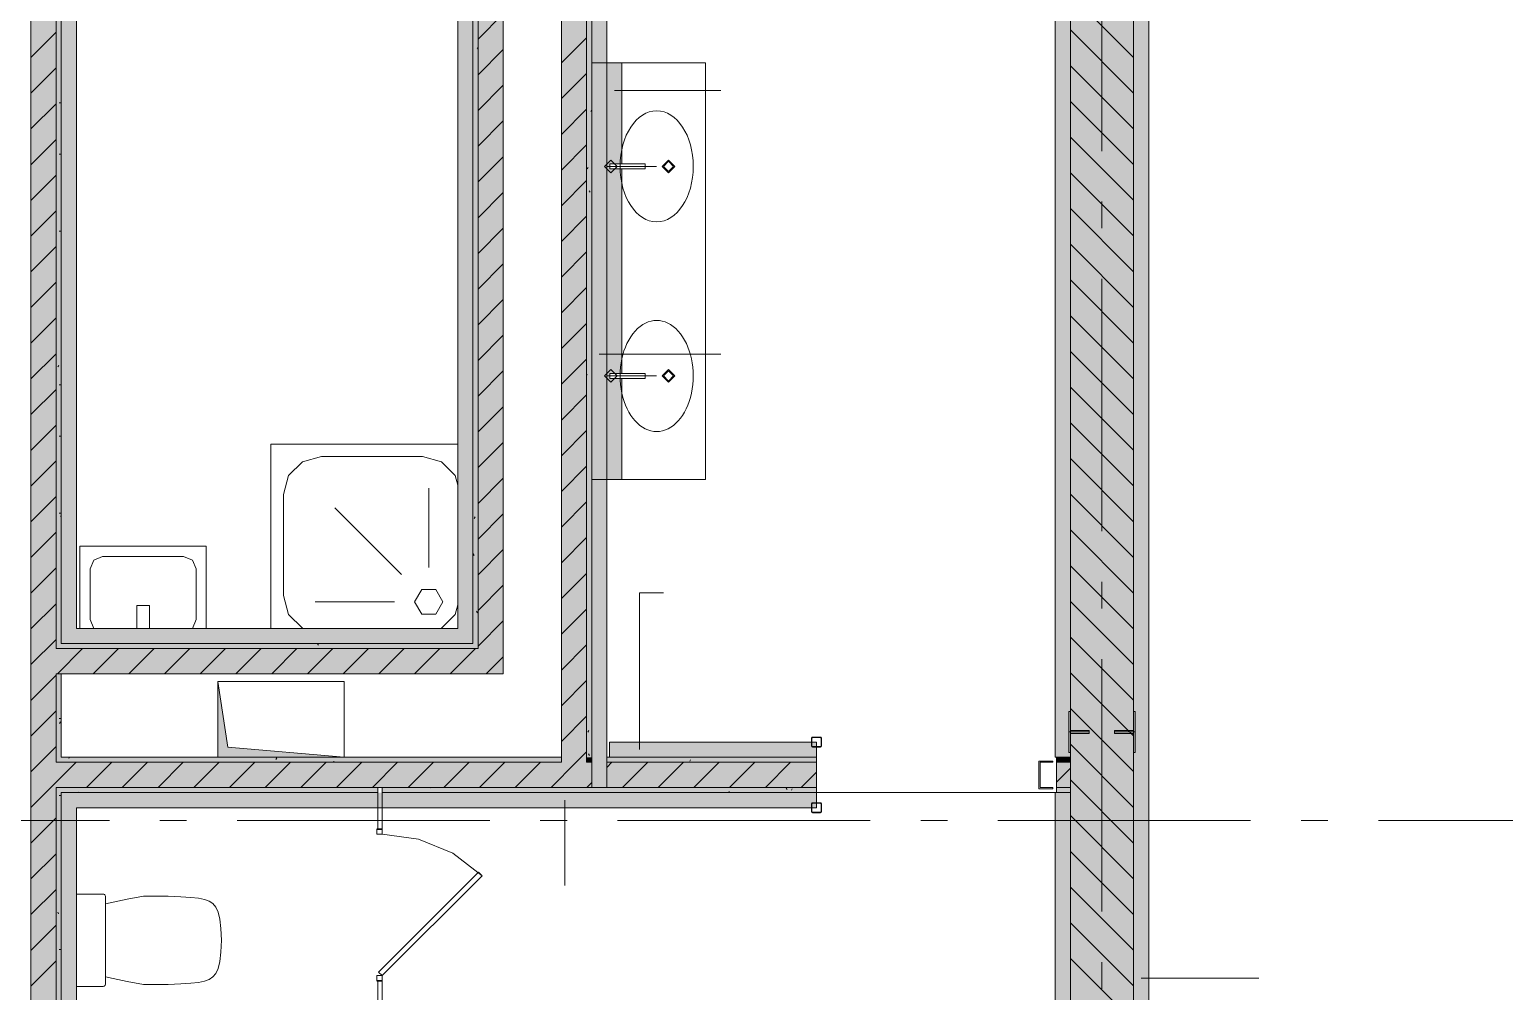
# Model space of a CAD drawing. Header units: millimetres. Extents: x -537608 to 253996, y -217170 to 186033.
# Drawn here: x -300822 to -294983, y 151594 to 155403 of the extents above; entities that cross this region are included whole.
import ezdxf

# ---------------------------------------------------------------- set-up
doc = ezdxf.new("R2010")
doc.units = ezdxf.units.MM
doc.layers.add('PDF _Геометрия', color=7, linetype='Continuous')
doc.layers.add('PDF _Сплошная заливка', color=7, linetype='Continuous', true_color=0xffffff)

msp = doc.modelspace()

# ---------------------------------------------------------------- hatches: boundary and pattern name
at = {"layer": 'PDF _Сплошная заливка', "transparency": 33554559}
h = msp.add_hatch(color=256, dxfattribs=at)
h.paths.add_polyline_path([(-300716.1816, 148771.257), (-300696.1764, 148771.257), (-300696.1764, 150421.2569), (-300716.1816, 150421.2569), (-300716.1816, 149213.056)], flags=0)
h.paths.add_polyline_path([(-300716.1816, 150437.2555), (-300696.1764, 150437.2555), (-300696.1764, 151411.2559), (-300716.1816, 151411.2559), (-300716.1816, 150628.9545)], flags=0)
h.paths.add_polyline_path([(-300696.1764, 151427.2567), (-300696.1764, 152401.2551), (-300716.1816, 152401.2551), (-300716.1816, 151427.2567)], flags=0)
h.paths.add_polyline_path([(-300716.1816, 152501.2554), (-300696.1764, 152501.2554), (-300696.1764, 152851.2547), (-300716.1816, 152851.2547)], flags=0)
h.paths.add_polyline_path([(-300716.1816, 152951.255), (-300696.1764, 152951.255), (-300696.1764, 156271.2536), (-300716.1816, 156271.2536), (-300716.1816, 153460.7493)], flags=0)
at = {"layer": 'PDF _Сплошная заливка', "true_color": 0xbce362, "transparency": 33554559}
for points in [[(-300696.1764, 152971.2559), (-300636.1779, 152971.2559), (-300636.1779, 156271.2536), (-300696.1764, 156271.2536), (-300696.1764, 153460.7493)], [(-299126.1824, 152971.2559), (-299126.1824, 153031.2544), (-300636.1779, 153031.2544), (-300636.1779, 152971.2559), (-299229.6016, 152971.2559)]]:
    msp.add_hatch(color=63, dxfattribs=at).paths.add_polyline_path(points)
at = {"layer": 'PDF _Сплошная заливка', "transparency": 33554559}
for points in [[(-299066.1839, 152971.2559), (-299046.1787, 152971.2559), (-299046.1787, 156271.2536), (-299066.1839, 156271.2536), (-299066.1839, 153460.7493)], [(-299046.1787, 152951.255), (-298946.1782, 152951.255), (-298946.1782, 156271.2536), (-299046.1787, 156271.2536), (-299046.1787, 152971.2559)], [(-298716.1826, 152501.2554), (-298616.1822, 152501.2554), (-298616.1822, 156271.2536), (-298716.1826, 156271.2536), (-298716.1826, 152521.2542)], [(-298616.1822, 152521.2542), (-298596.1769, 152521.2542), (-298596.1769, 156271.2536), (-298616.1822, 156271.2536), (-298616.1822, 152630.4994)], [(-296701.1817, 149021.2558), (-296451.1807, 149021.2558), (-296451.1807, 156021.2547), (-296701.1817, 156021.2547), (-296701.1817, 149213.056)], [(-300064.4654, 152851.2547), (-298946.1782, 152851.2547), (-298946.1782, 152951.255), (-300716.1816, 152951.255), (-300716.1816, 152851.2547), (-300696.1764, 152851.2547)], [(-298812.1612, 152501.2554), (-298716.1826, 152501.2554), (-298716.1826, 152521.2542), (-300696.1764, 152521.2542), (-300696.1764, 152501.2554), (-299229.6016, 152501.2554)]]:
    msp.add_hatch(color=256, dxfattribs=at).paths.add_polyline_path(points)
at = {"layer": 'PDF _Сплошная заливка', "true_color": 0x2254ff, "transparency": 33554559}
for points in [[(-296724.9933, 152521.2542), (-296701.1817, 152521.2542), (-296701.1817, 156021.2547), (-296761.1802, 156021.2547), (-296761.1802, 152521.2542)], [(-297706.1804, 152521.2542), (-297706.1804, 152581.2549), (-298526.1801, 152581.2549), (-298526.1801, 152521.2542), (-298394.7294, 152521.2542)], [(-300696.1764, 148831.2555), (-300636.1779, 148831.2555), (-300636.1779, 152381.2541), (-300696.1764, 152381.2541), (-300696.1764, 149213.056)], [(-298812.1612, 152321.2556), (-297706.1804, 152321.2556), (-297706.1804, 152381.2541), (-300636.1779, 152381.2541), (-300636.1779, 152321.2556), (-299229.6016, 152321.2556)], [(-296761.1802, 149021.2558), (-296701.1817, 149021.2558), (-296701.1817, 152381.2541), (-296761.1802, 152381.2541), (-296761.1802, 149081.2565)]]:
    msp.add_hatch(color=160, dxfattribs=at).paths.add_polyline_path(points)
at = {"layer": 'PDF _Сплошная заливка', "true_color": 0xff7d7d, "transparency": 33554559}
msp.add_hatch(color=11, dxfattribs=at).paths.add_polyline_path([(-296451.1807, 149081.2565), (-296391.1822, 149081.2565), (-296391.1822, 155901.2535), (-296451.1807, 155901.2535), (-296451.1807, 149213.056)])
at = {"layer": 'PDF _Сплошная заливка', "true_color": 0x4fd5e3, "transparency": 33554559}
msp.add_hatch(color=133, dxfattribs=at).paths.add_polyline_path([(-298476.1799, 153621.2541), (-298476.1799, 154021.0188), (-298523.9754, 154021.0188), (-298523.9754, 154041.0198), (-298476.1799, 154041.0198), (-298476.1799, 154851.019), (-298523.9754, 154851.019), (-298523.9754, 154871.02), (-298476.1799, 154871.02), (-298476.1799, 155271.2541), (-298536.1784, 155271.2541), (-298536.1784, 153621.2541), (-298523.9754, 153621.2541)])
at = {"layer": 'PDF _Сплошная заливка', "true_color": 0xe2e2e2, "transparency": 33554559}
msp.add_hatch(color=254, dxfattribs=at).paths.add_polyline_path([(-299576.1841, 152521.2542), (-300036.1756, 152561.2561), (-300076.1774, 152821.2554), (-300076.1774, 152521.2542), (-300064.4654, 152521.2542)])
at = {"layer": 'PDF _Сплошная заливка', "transparency": 33554559}
h = msp.add_hatch(color=256, dxfattribs=at)
h.paths.add_polyline_path([(-298656.1841, 152401.2551), (-298596.1769, 152401.2551), (-298596.1769, 152501.2554), (-298656.1841, 152501.2554)], flags=0)
h.paths.add_polyline_path([(-298394.7294, 152401.2551), (-297706.1804, 152401.2551), (-297706.1804, 152501.2554), (-298536.1784, 152501.2554), (-298536.1784, 152401.2551)], flags=0)
h.paths.add_polyline_path([(-296724.9933, 152401.2551), (-296701.1817, 152401.2551), (-296701.1817, 152501.2554), (-296756.1767, 152501.2554), (-296756.1767, 152401.2551)], flags=0)
h = msp.add_hatch(color=256, dxfattribs=at)
h.paths.add_polyline_path([(-300636.1779, 152381.2541), (-299442.1757, 152381.2541), (-299442.1757, 152401.2551), (-300696.1764, 152401.2551), (-300696.1764, 152381.2541)], flags=0)
h.paths.add_polyline_path([(-298812.1612, 152381.2541), (-298656.1841, 152381.2541), (-298656.1841, 152401.2551), (-299426.1835, 152401.2551), (-299426.1835, 152381.2541), (-299229.6016, 152381.2541)], flags=0)
h = msp.add_hatch(color=256, dxfattribs=at)
h.paths.add_polyline_path([(-297706.1804, 152381.2541), (-297706.1804, 152401.2551), (-298656.1841, 152398.8265), (-298656.1841, 152381.2541), (-298394.7294, 152381.2541)], flags=0)
h.paths.add_polyline_path([(-296701.1817, 152381.2541), (-296701.1817, 152401.2551), (-296756.1767, 152401.2551), (-296756.1767, 152381.2541), (-296724.9933, 152381.2541)], flags=0)

# ---------------------------------------------------------------- linework, layer by layer
at = {"layer": 'PDF _Геометрия', "lineweight": 9}
for p, q in [((-300816.182, 156271.2536), (-300816.182, 148771.257)), ((-300716.1816, 156271.2536), (-300716.1816, 152951.255)), ((-300696.1764, 152971.2559), (-300696.1764, 156271.2536)), ((-300696.1764, 152971.2559), (-300696.1764, 156271.2536)), ((-299046.1787, 152971.2559), (-299046.1787, 156271.2536)), ((-298946.1782, 152971.2559), (-298946.1782, 156271.2536)), ((-298616.1822, 152650.4982), (-298616.1822, 156271.2536)), ((-298596.1769, 156271.2536), (-298596.1769, 155271.2541)), ((-298596.1769, 155271.2541), (-298596.1769, 156271.2536)), ((-300636.1779, 153031.2544), (-300636.1779, 156211.2551)), ((-299126.1824, 156211.2551), (-299126.1824, 153031.2544)), ((-299066.1839, 156211.2551), (-299066.1839, 152971.2559)), ((-299066.1839, 156211.2551), (-299066.1839, 152971.2559)), ((-298536.1784, 155271.2541), (-298536.1784, 156211.2551)), ((-296701.1817, 152521.2542), (-296701.1817, 156021.2547)), ((-296701.1817, 152521.2542), (-296701.1817, 156021.2547)), ((-298716.1826, 156001.2538), (-298716.1826, 152521.2542)), ((-296761.1802, 155961.2541), (-296761.1802, 152521.2542)), ((-296451.1807, 155901.2535), (-296451.1807, 149081.2565)), ((-296451.1807, 149081.2565), (-296451.1807, 155901.2535)), ((-296391.1822, 149081.2565), (-296391.1822, 155841.255)), ((-296451.1807, 155292.5424), (-296701.1817, 155542.5434)), ((-299046.1787, 155364.9958), (-298946.1782, 155464.9962)), ((-300816.182, 155292.0515), (-300716.1816, 155392.052)), ((-296451.1807, 155151.1214), (-296701.1817, 155401.1223)), ((-299046.1787, 155223.5747), (-298946.1782, 155323.5751)), ((-298716.1826, 155270.733), (-298616.1822, 155370.7312)), ((-298596.1769, 153621.2541), (-298596.1769, 155271.2541)), ((-298596.1769, 155271.2541), (-298596.1769, 153621.2541)), ((-298476.1799, 155271.2541), (-298536.1784, 155271.2541)), ((-298536.1784, 155271.2541), (-298536.1784, 153621.2541)), ((-298536.1784, 153621.2541), (-298536.1784, 155271.2541)), ((-298476.1799, 154871.02), (-298476.1799, 155271.2541)), ((-296451.1807, 155009.7003), (-296701.1817, 155259.7013)), ((-300816.182, 155150.6305), (-300716.1816, 155250.6309)), ((-298716.1826, 155129.3098), (-298616.1822, 155229.3102)), ((-299046.1787, 155082.1537), (-298946.1782, 155182.1541)), ((-298506.1835, 155161.1326), (-298085.1691, 155161.1326)), ((-300816.182, 155009.2095), (-300716.1816, 155109.2098)), ((-298716.1826, 154987.8887), (-298616.1822, 155087.8891)), ((-296451.1807, 154868.2793), (-296701.1817, 155118.2781)), ((-299046.1787, 154940.7326), (-298946.1782, 155040.733)), ((-300816.182, 154867.7884), (-300716.1816, 154967.7888)), ((-296451.1807, 154726.8582), (-296701.1817, 154976.857)), ((-298716.1826, 154846.4677), (-298616.1822, 154946.4681)), ((-299046.1787, 154799.3116), (-298946.1782, 154899.3098)), ((-298476.1799, 154041.0198), (-298476.1799, 154851.019)), ((-300816.182, 154726.3674), (-300716.1816, 154826.3677)), ((-298716.1826, 154705.0466), (-298616.1822, 154805.0471)), ((-296451.1807, 154585.4372), (-296701.1817, 154835.436)), ((-299046.1787, 154657.8905), (-298946.1782, 154757.8888)), ((-300816.182, 154584.9463), (-300716.1816, 154684.9467)), ((-296451.1807, 154444.014), (-296701.1817, 154694.0149)), ((-298716.1826, 154563.6256), (-298616.1822, 154663.6259)), ((-299046.1787, 154516.4673), (-298946.1782, 154616.4676)), ((-300816.182, 154443.5252), (-300716.1816, 154543.5234)), ((-298716.1826, 154422.2045), (-298616.1822, 154522.2049)), ((-296451.1807, 154302.5929), (-296701.1817, 154552.5939)), ((-299046.1787, 154375.0462), (-298946.1782, 154475.0466)), ((-300816.182, 154302.102), (-300716.1816, 154402.1024)), ((-296451.1807, 154161.1719), (-296701.1817, 154411.1728)), ((-299046.1787, 154233.6252), (-298946.1782, 154333.6256)), ((-298716.1826, 154280.7835), (-298616.1822, 154380.7817)), ((-296451.1807, 154019.7507), (-296701.1817, 154269.7518)), ((-300816.182, 154160.681), (-300716.1816, 154260.6813)), ((-298716.1826, 154139.3624), (-298616.1822, 154239.3606)), ((-299046.1787, 154092.2041), (-298946.1782, 154192.2045)), ((-300816.182, 154019.2599), (-300716.1816, 154119.2603)), ((-298716.1826, 153997.9392), (-298616.1822, 154097.9396)), ((-298566.182, 154116.8016), (-298085.1691, 154116.8016)), ((-296451.1807, 153878.3297), (-296701.1817, 154128.3306)), ((-299046.1787, 153950.783), (-298946.1782, 154050.7835)), ((-300816.182, 153877.8388), (-300716.1816, 153977.8392)), ((-298476.1799, 153621.2541), (-298476.1799, 154021.0188)), ((-296451.1807, 153736.9087), (-296701.1817, 153986.9075)), ((-298716.1826, 153856.5182), (-298616.1822, 153956.5185)), ((-299046.1787, 153809.362), (-298946.1782, 153909.3624)), ((-300816.182, 153736.4178), (-300716.1816, 153836.4182)), ((-298716.1826, 153715.0971), (-298616.1822, 153815.0975)), ((-296451.1807, 153595.4876), (-296701.1817, 153845.4864)), ((-299046.1787, 153667.9409), (-298946.1782, 153767.9392)), ((-300816.182, 153594.9967), (-300716.1816, 153694.9971)), ((-296451.1807, 153454.0666), (-296701.1817, 153704.0653)), ((-299046.1787, 153526.5199), (-298946.1782, 153626.5181)), ((-298716.1826, 153573.676), (-298616.1822, 153673.6764)), ((-298596.1769, 152650.4982), (-298596.1769, 153621.2541)), ((-298596.1769, 153621.2541), (-298596.1769, 152630.4994)), ((-298536.1784, 153621.2541), (-298476.1799, 153621.2541)), ((-298536.1784, 152521.2542), (-298536.1784, 153621.2541)), ((-300816.182, 153453.5757), (-300716.1816, 153553.576)), ((-298716.1826, 153432.255), (-298616.1822, 153532.2554)), ((-296451.1807, 153312.6433), (-296701.1817, 153562.6443)), ((-299046.1787, 153385.0967), (-298946.1782, 153485.0971)), ((-300816.182, 153312.1546), (-300716.1816, 153412.1529)), ((-298716.1826, 153290.8339), (-298616.1822, 153390.8343)), ((-296451.1807, 153171.2223), (-296701.1817, 153421.2232)), ((-299046.1787, 153243.6756), (-298946.1782, 153343.676)), ((-296451.1807, 153029.8012), (-296701.1817, 153279.8022)), ((-300816.182, 153170.7314), (-300716.1816, 153270.7318)), ((-298716.1826, 153149.4129), (-298616.1822, 153249.4111)), ((-299046.1787, 153102.2546), (-298946.1782, 153202.2549)), ((-298406.5017, 152551.2557), (-298406.5017, 153171.7153)), ((-298406.5017, 153171.7153), (-298312.254, 153171.7153)), ((-300816.182, 153029.3104), (-300716.1816, 153129.3107)), ((-298716.1826, 153007.9918), (-298616.1822, 153107.9901)), ((-296451.1807, 152888.3802), (-296701.1817, 153138.3811)), ((-299046.1787, 152960.8335), (-298946.1782, 153060.8339)), ((-300816.182, 152887.8893), (-300716.1816, 152987.8897)), ((-299126.1824, 153031.2544), (-300636.1779, 153031.2544)), ((-296451.1807, 152746.9591), (-296701.1817, 152996.9579)), ((-300716.1816, 152951.255), (-300696.1764, 152951.255)), ((-300711.3935, 152851.2547), (-300611.3931, 152951.255)), ((-300636.1779, 152971.2559), (-300696.1764, 152971.2559)), ((-300636.1779, 152971.2559), (-300696.1764, 152971.2559)), ((-300696.1764, 152951.255), (-299046.1787, 152951.255)), ((-299126.1824, 152971.2559), (-300636.1779, 152971.2559)), ((-299126.1824, 152971.2559), (-300636.1779, 152971.2559)), ((-300569.9702, 152851.2547), (-300469.9699, 152951.255)), ((-300428.547, 152851.2547), (-300328.5467, 152951.255)), ((-300287.1325, 152851.2547), (-300187.132, 152951.255)), ((-300145.7092, 152851.2547), (-300045.7089, 152951.255)), ((-300004.286, 152851.2547), (-299904.2856, 152951.255)), ((-299862.8628, 152851.2547), (-299762.8624, 152951.255)), ((-299721.4396, 152851.2547), (-299621.4478, 152951.255)), ((-299580.025, 152851.2547), (-299480.0246, 152951.255)), ((-299438.6018, 152851.2547), (-299338.6014, 152951.255)), ((-299297.1786, 152851.2547), (-299197.1782, 152951.255)), ((-299155.7554, 152851.2547), (-299055.755, 152951.255)), ((-299066.1839, 152971.2559), (-299126.1824, 152971.2559)), ((-299066.1839, 152971.2559), (-299126.1824, 152971.2559)), ((-299046.1787, 152951.255), (-299046.1787, 152971.2559)), ((-298946.1782, 152951.255), (-298946.1782, 152971.2559)), ((-298946.1782, 152851.2547), (-298946.1782, 152951.255)), ((-298716.1826, 152866.5686), (-298616.1822, 152966.569)), ((-299014.3408, 152851.2547), (-298946.1782, 152919.4128)), ((-300816.182, 152746.4682), (-300716.1816, 152846.4686)), ((-300716.1816, 152501.2554), (-300716.1816, 152851.2547)), ((-300716.1816, 152851.2547), (-300696.1764, 152851.2547)), ((-300696.1764, 152521.2542), (-300696.1764, 152851.2547)), ((-300696.1764, 152851.2547), (-298946.1782, 152851.2547)), ((-298716.1826, 152725.1475), (-298616.1822, 152825.1479)), ((-296451.1807, 152605.538), (-296701.1817, 152855.5369)), ((-300816.182, 152605.0471), (-300716.1816, 152705.0476)), ((-296451.1807, 152464.117), (-296701.1817, 152714.1158)), ((-298716.1826, 152583.7265), (-298616.1822, 152683.7268)), ((-298616.1822, 152630.4994), (-298616.1822, 152650.4982)), ((-298596.1769, 152630.4994), (-298596.1769, 152650.4982)), ((-298616.1822, 152521.2542), (-298616.1822, 152630.4994)), ((-298596.1769, 152521.2542), (-298596.1769, 152630.4994)), ((-298596.1769, 152630.4994), (-298596.1769, 152521.2542)), ((-297706.1804, 152581.2549), (-298526.1801, 152581.2549)), ((-298526.1801, 152581.2549), (-298526.1801, 152521.2542)), ((-297725.0058, 152600.0825), (-297726.177, 152597.2556)), ((-297726.177, 152597.2556), (-297726.177, 152565.2541)), ((-297722.1811, 152601.2558), (-297725.0058, 152600.0825)), ((-297724.1791, 152597.2556), (-297723.5934, 152598.6701)), ((-297724.1791, 152565.2541), (-297724.1791, 152597.2556)), ((-297723.5934, 152598.6701), (-297722.1811, 152599.2557)), ((-297690.1797, 152601.2558), (-297722.1811, 152601.2558)), ((-297722.1811, 152599.2557), (-297690.1797, 152599.2557)), ((-297706.1804, 152521.2542), (-297706.1804, 152581.2549)), ((-297687.355, 152600.0825), (-297690.1797, 152601.2558)), ((-297690.1797, 152599.2557), (-297688.7673, 152598.6701)), ((-297688.7673, 152598.6701), (-297688.1817, 152597.2556)), ((-297688.1817, 152597.2556), (-297688.1817, 152565.2541)), ((-297686.1837, 152597.2556), (-297687.355, 152600.0825)), ((-297686.1837, 152565.2541), (-297686.1837, 152597.2556)), ((-300816.182, 152463.6261), (-300716.1816, 152563.6265)), ((-300076.1774, 152521.2542), (-300696.1764, 152521.2542)), ((-298716.1826, 152521.2542), (-299576.1841, 152521.2542)), ((-298716.1826, 152521.2542), (-298716.1826, 152501.2554)), ((-298657.2347, 152501.2554), (-298616.1822, 152542.3058)), ((-298616.1822, 152501.2554), (-298616.1822, 152521.2542)), ((-298596.1769, 152521.2542), (-298596.1769, 152501.2554)), ((-298536.1784, 152501.2554), (-298536.1784, 152521.2542)), ((-298526.1801, 152521.2542), (-298536.1784, 152521.2542)), ((-297706.1804, 152521.2542), (-298526.1801, 152521.2542)), ((-298526.1801, 152521.2542), (-297706.1804, 152521.2542)), ((-297726.177, 152565.2541), (-297725.0058, 152562.4273)), ((-297725.0058, 152562.4273), (-297722.1811, 152561.2561)), ((-297723.5934, 152563.8418), (-297724.1791, 152565.2541)), ((-297722.1811, 152563.254), (-297723.5934, 152563.8418)), ((-297690.1797, 152563.254), (-297722.1811, 152563.254)), ((-297722.1811, 152561.2561), (-297690.1797, 152561.2561)), ((-297706.1804, 152501.2554), (-297706.1804, 152521.2542)), ((-297688.7673, 152563.8418), (-297690.1797, 152563.254)), ((-297690.1797, 152561.2561), (-297687.355, 152562.4273)), ((-297688.1817, 152565.2541), (-297688.7673, 152563.8418)), ((-297687.355, 152562.4273), (-297686.1837, 152565.2541)), ((-296761.1802, 152521.2542), (-296701.1817, 152521.2542)), ((-296701.1817, 152521.2542), (-296756.1767, 152521.2542)), ((-296756.1767, 152521.2542), (-296756.1767, 152501.2554)), ((-296451.1807, 152322.6959), (-296701.1817, 152572.6948)), ((-296701.1817, 152501.2554), (-296701.1817, 152521.2542)), ((-300716.1816, 152422.2054), (-300637.1251, 152501.2554)), ((-300696.1764, 152501.2554), (-300716.1816, 152501.2554)), ((-298716.1826, 152501.2554), (-300696.1764, 152501.2554)), ((-300595.7109, 152401.2551), (-300495.7106, 152501.2554)), ((-300454.2878, 152401.2551), (-300354.2874, 152501.2554)), ((-300312.8645, 152401.2551), (-300212.8641, 152501.2554)), ((-300171.4413, 152401.2551), (-300071.441, 152501.2554)), ((-300030.0181, 152401.2551), (-299930.0263, 152501.2554)), ((-299888.6035, 152401.2551), (-299788.6032, 152501.2554)), ((-299747.1803, 152401.2551), (-299647.1799, 152501.2554)), ((-299605.7571, 152401.2551), (-299505.7567, 152501.2554)), ((-299464.3339, 152401.2551), (-299364.3335, 152501.2554)), ((-299322.9193, 152401.2551), (-299222.9189, 152501.2554)), ((-299181.4961, 152401.2551), (-299081.4957, 152501.2554)), ((-299040.0729, 152401.2551), (-298940.0725, 152501.2554)), ((-298898.6496, 152401.2551), (-298798.6493, 152501.2554)), ((-298757.2265, 152401.2551), (-298657.2347, 152501.2554)), ((-298596.1769, 152501.2554), (-298616.1822, 152501.2554)), ((-298596.1769, 152501.2554), (-298596.1769, 152401.2551)), ((-298536.1784, 152480.8842), (-298515.8115, 152501.2554)), ((-298536.1784, 152401.2551), (-298536.1784, 152501.2554)), ((-297706.1804, 152501.2554), (-298536.1784, 152501.2554)), ((-298474.3886, 152401.2551), (-298374.3883, 152501.2554)), ((-298332.9654, 152401.2551), (-298232.965, 152501.2554)), ((-298191.5422, 152401.2551), (-298091.5419, 152501.2554)), ((-298050.1276, 152401.2551), (-297950.1272, 152501.2554)), ((-297908.7044, 152401.2551), (-297808.704, 152501.2554)), ((-297767.2812, 152401.2551), (-297706.1804, 152462.3559)), ((-297706.1804, 152401.2551), (-297706.1804, 152501.2554)), ((-296701.1817, 152501.2554), (-296756.1767, 152501.2554)), ((-296756.1767, 152501.2554), (-296756.1767, 152401.2551)), ((-296756.1767, 152422.4057), (-296701.1817, 152477.4072)), ((-296701.1817, 152401.2551), (-296701.1817, 152501.2554)), ((-300816.182, 152322.2051), (-300716.1816, 152422.2054)), ((-300716.1816, 151427.2567), (-300716.1816, 152401.2551)), ((-300716.1816, 152401.2551), (-300696.1764, 152401.2551)), ((-300696.1764, 152401.2551), (-299442.1757, 152401.2551)), ((-299442.1757, 152401.2551), (-299426.1835, 152401.2551)), ((-299426.1835, 152401.2551), (-299442.1757, 152401.2551)), ((-299442.1757, 152401.2551), (-299442.1757, 152381.2541)), ((-299426.1835, 152401.2551), (-298656.1841, 152401.2551)), ((-299426.1835, 152381.2541), (-299426.1835, 152401.2551)), ((-298656.1841, 152401.2551), (-298596.1769, 152401.2551)), ((-298615.8118, 152401.2551), (-298596.1769, 152420.8835)), ((-298596.1769, 152401.2551), (-298536.1784, 152401.2551)), ((-298596.1769, 152401.2551), (-298536.1784, 152401.2551)), ((-298536.1784, 152401.2551), (-297706.1804, 152401.2551)), ((-297706.1804, 152381.2541), (-297706.1804, 152401.2551)), ((-296701.1817, 152401.2551), (-296756.1767, 152401.2551)), ((-296756.1767, 152401.2551), (-296756.1767, 152381.2541)), ((-296451.1807, 152181.2727), (-296701.1817, 152431.2737)), ((-296701.1817, 152381.2541), (-296701.1817, 152401.2551)), ((-300636.1779, 152381.2541), (-300696.1764, 152381.2541)), ((-300696.1764, 152381.2541), (-300696.1764, 151427.2567)), ((-300696.1764, 151427.2567), (-300696.1764, 152381.2541)), ((-300696.1764, 152381.2541), (-300636.1779, 152381.2541)), ((-299442.1757, 152381.2541), (-300636.1779, 152381.2541)), ((-300636.1779, 152381.2541), (-299442.1757, 152381.2541)), ((-299442.1757, 152381.2541), (-299442.1757, 152236.2548)), ((-298656.1841, 152381.2541), (-299426.1835, 152381.2541)), ((-299426.1835, 152236.2548), (-299426.1835, 152381.2541)), ((-299426.1835, 152381.2541), (-298656.1841, 152381.2541)), ((-298702.4812, 152351.2549), (-298702.4812, 152013.4909)), ((-297706.1804, 152381.2541), (-298656.1841, 152381.2541)), ((-298656.1841, 152381.2541), (-297706.1804, 152381.2541)), ((-297725.0058, 152340.0832), (-297726.177, 152337.2542)), ((-297722.1811, 152341.2544), (-297725.0058, 152340.0832)), ((-297690.1797, 152341.2544), (-297722.1811, 152341.2544)), ((-297706.1804, 152321.2556), (-297706.1804, 152381.2541)), ((-297687.355, 152340.0832), (-297690.1797, 152341.2544)), ((-297686.1837, 152337.2542), (-297687.355, 152340.0832)), ((-296761.1802, 149081.2565), (-296761.1802, 152381.2541)), ((-296761.1802, 152381.2541), (-296701.1817, 152381.2541)), ((-296756.1767, 152381.2541), (-296701.1817, 152381.2541)), ((-296701.1817, 152381.2541), (-296701.1817, 149021.2558)), ((-296701.1817, 152381.2541), (-296701.1817, 149021.2558)), ((-300636.1779, 148831.2555), (-300636.1779, 152321.2556)), ((-300636.1779, 152321.2556), (-297706.1804, 152321.2556)), ((-297726.177, 152337.2542), (-297726.177, 152305.2548)), ((-297726.177, 152305.2548), (-297725.0058, 152302.4259)), ((-297725.0058, 152302.4259), (-297722.1811, 152301.2546)), ((-297724.1791, 152337.2542), (-297723.5934, 152338.6687)), ((-297724.1791, 152305.2548), (-297724.1791, 152337.2542)), ((-297723.5934, 152303.8404), (-297724.1791, 152305.2548)), ((-297723.5934, 152338.6687), (-297722.1811, 152339.2543)), ((-297722.1811, 152303.2547), (-297723.5934, 152303.8404)), ((-297722.1811, 152339.2543), (-297690.1797, 152339.2543)), ((-297690.1797, 152303.2547), (-297722.1811, 152303.2547)), ((-297722.1811, 152301.2546), (-297690.1797, 152301.2546)), ((-297690.1797, 152339.2543), (-297688.7673, 152338.6687)), ((-297688.7673, 152303.8404), (-297690.1797, 152303.2547)), ((-297690.1797, 152301.2546), (-297687.355, 152302.4259)), ((-297688.7673, 152338.6687), (-297688.1817, 152337.2542)), ((-297688.1817, 152305.2548), (-297688.7673, 152303.8404)), ((-297688.1817, 152337.2542), (-297688.1817, 152305.2548)), ((-297687.355, 152302.4259), (-297686.1837, 152305.2548)), ((-297686.1837, 152305.2548), (-297686.1837, 152337.2542)), ((-296451.1807, 152039.8538), (-296701.1817, 152289.8526)), ((-300816.182, 152180.784), (-300716.1816, 152280.7822)), ((-299446.1802, 152216.256), (-299446.1802, 152236.2548)), ((-299426.1835, 152216.256), (-299426.1835, 152236.2548)), ((-299426.1835, 152216.256), (-299446.1802, 152216.256)), ((-299281.2381, 152197.1744), (-299426.1835, 152216.256)), ((-299146.179, 152141.2299), (-299281.2381, 152197.1744)), ((-300816.182, 152039.363), (-300716.1816, 152139.3612)), ((-299030.2037, 152052.2354), (-299146.179, 152141.2299)), ((-296451.1807, 151898.4306), (-296701.1817, 152148.4316)), ((-299440.3242, 151670.3984), (-299044.3443, 152066.3782)), ((-299426.1835, 151656.2556), (-299030.2037, 152052.2354)), ((-299044.3443, 152066.3782), (-299030.2037, 152052.2354)), ((-300816.182, 151897.9419), (-300716.1816, 151997.9402)), ((-296451.1807, 151757.0096), (-296701.1817, 152007.0105)), ((-300816.182, 151756.5187), (-300716.1816, 151856.519)), ((-296451.1807, 151615.5885), (-296701.1817, 151865.5895)), ((-300816.182, 151615.0976), (-300716.1816, 151715.098)), ((-296451.1807, 151474.1675), (-296701.1817, 151724.1684)), ((-299446.1802, 151636.2568), (-299446.1802, 151656.2556)), ((-299446.1802, 151656.2556), (-299426.1835, 151656.2556)), ((-299426.1835, 151656.2556), (-299440.3242, 151670.3984)), ((-299426.1835, 151636.2568), (-299426.1835, 151656.2556)), ((-296421.1772, 151646.619), (-295955.0283, 151646.619)), ((-299442.1757, 151636.2568), (-299442.1757, 151427.2567)), ((-299426.1835, 151241.2566), (-299426.1835, 151636.2568))]:
    msp.add_line(p, q, dxfattribs=at)
at = {"layer": 'PDF _Геометрия', "color": 253, "lineweight": 9, "true_color": 0xaaaaaa}
for p, q in [((-296576.1812, 155921.7561), (-296576.1812, 154921.7565)), ((-298146.1838, 155271.2541), (-298596.1769, 155271.2541)), ((-298596.1769, 155271.2541), (-298596.1769, 153621.2541)), ((-298146.1838, 153621.2541), (-298146.1838, 155271.2541)), ((-298544.9452, 154861.0195), (-298519.9451, 154886.0196)), ((-298519.9451, 154836.0194), (-298544.9452, 154861.0195)), ((-298533.9738, 154861.0195), (-298338.9765, 154861.0195)), ((-298383.9732, 154871.02), (-298523.9754, 154871.02)), ((-298523.9754, 154871.02), (-298523.9754, 154851.019)), ((-298523.9754, 154851.019), (-298383.9732, 154851.019)), ((-298519.9451, 154886.0196), (-298494.945, 154861.0195)), ((-298494.945, 154861.0195), (-298519.9451, 154836.0194)), ((-298383.9732, 154851.019), (-298383.9732, 154871.02)), ((-298316.6805, 154861.0195), (-298291.6804, 154886.0196)), ((-298291.6804, 154836.0194), (-298316.6805, 154861.0195)), ((-298311.677, 154861.0195), (-298291.6804, 154881.0183)), ((-298291.6804, 154841.0186), (-298311.677, 154861.0195)), ((-298291.6804, 154886.0196), (-298266.6803, 154861.0195)), ((-298291.6804, 154881.0183), (-298271.6751, 154861.0195)), ((-298271.6751, 154861.0195), (-298291.6804, 154841.0186)), ((-298266.6803, 154861.0195), (-298291.6804, 154836.0194)), ((-296576.1812, 154721.7557), (-296576.1812, 154615.9229)), ((-296576.1812, 154415.9222), (-296576.1812, 153415.9227)), ((-298544.9452, 154031.0193), (-298519.9451, 154056.0195)), ((-298383.9732, 154041.0198), (-298523.9754, 154041.0198)), ((-298523.9754, 154041.0198), (-298523.9754, 154021.0188)), ((-298519.9451, 154056.0195), (-298494.945, 154031.0193)), ((-298383.9732, 154021.0188), (-298383.9732, 154041.0198)), ((-298316.6805, 154031.0193), (-298291.6804, 154056.0195)), ((-298311.677, 154031.0193), (-298291.6804, 154051.0203)), ((-298291.6804, 154056.0195), (-298266.6803, 154031.0193)), ((-298291.6804, 154051.0203), (-298271.6751, 154031.0193)), ((-298519.9451, 154006.0192), (-298544.9452, 154031.0193)), ((-298533.9738, 154031.0193), (-298338.9765, 154031.0193)), ((-298523.9754, 154021.0188), (-298383.9732, 154021.0188)), ((-298494.945, 154031.0193), (-298519.9451, 154006.0192)), ((-298291.6804, 154006.0192), (-298316.6805, 154031.0193)), ((-298291.6804, 154011.0184), (-298311.677, 154031.0193)), ((-298271.6751, 154031.0193), (-298291.6804, 154011.0184)), ((-298266.6803, 154031.0193), (-298291.6804, 154006.0192)), ((-299416.1766, 153761.6181), (-299866.1784, 153761.6181)), ((-299866.1784, 153761.6181), (-299866.1784, 153311.6164)), ((-299126.1824, 153761.6181), (-299416.1766, 153761.6181)), ((-299796.0868, 153636.6176), (-299741.1779, 153691.5201)), ((-299741.1779, 153691.5201), (-299666.1776, 153711.6179)), ((-299666.1776, 153711.6179), (-299416.1766, 153711.6179)), ((-299416.1766, 153711.6179), (-299266.176, 153711.6179)), ((-299266.176, 153711.6179), (-299191.1758, 153691.5201)), ((-299191.1758, 153691.5201), (-299136.2754, 153636.6176)), ((-299816.1782, 153561.6173), (-299796.0868, 153636.6176)), ((-299136.2754, 153636.6176), (-299126.1824, 153598.9366)), ((-299241.176, 153586.6175), (-299241.176, 153272.4821)), ((-298596.1769, 153621.2541), (-298146.1838, 153621.2541)), ((-299816.1782, 153311.6164), (-299816.1782, 153561.6173)), ((-299613.103, 153508.5427), (-299348.9442, 153244.3818)), ((-300122.0354, 153356.7315), (-300622.0373, 153356.7315)), ((-300622.0373, 153356.7315), (-300622.0373, 153031.2544)), ((-300122.0354, 153031.2544), (-300122.0354, 153356.7315)), ((-300567.3953, 153302.0874), (-300582.0354, 153266.7316)), ((-300532.0352, 153316.7318), (-300567.3953, 153302.0874)), ((-300212.0374, 153316.7318), (-300532.0352, 153316.7318)), ((-300176.6859, 153302.0874), (-300212.0374, 153316.7318)), ((-300162.0372, 153266.7316), (-300176.6859, 153302.0874)), ((-299866.1784, 153311.6164), (-299866.1784, 153031.2544)), ((-299816.1782, 153161.6179), (-299816.1782, 153311.6164)), ((-300582.0354, 153266.7316), (-300582.0354, 153066.7308)), ((-300162.0372, 153066.7308), (-300162.0372, 153266.7316)), ((-296576.1812, 153215.9219), (-296576.1812, 153110.0891)), ((-299796.0868, 153086.6177), (-299816.1782, 153161.6179)), ((-299296.9719, 153136.6179), (-299269.0782, 153184.9323)), ((-299269.0782, 153184.9323), (-299213.2823, 153184.9323)), ((-299213.2823, 153184.9323), (-299185.3886, 153136.6179)), ((-300397.0364, 153031.2544), (-300397.0364, 153121.7453)), ((-300397.0364, 153121.7453), (-300347.0362, 153121.7453)), ((-300347.0362, 153121.7453), (-300347.0362, 153031.2544)), ((-299691.1777, 153136.6179), (-299377.0445, 153136.6179)), ((-299269.0782, 153088.3012), (-299296.9719, 153136.6179)), ((-299185.3886, 153136.6179), (-299213.2823, 153088.3012)), ((-299126.1824, 153124.2965), (-299136.2754, 153086.6177)), ((-300582.0354, 153066.7308), (-300567.3953, 153031.375)), ((-300176.6859, 153031.375), (-300162.0372, 153066.7308)), ((-299741.1779, 153031.713), (-299796.0868, 153086.6177)), ((-299213.2823, 153088.3012), (-299269.0782, 153088.3012)), ((-299136.2754, 153086.6177), (-299191.1758, 153031.713)), ((-296576.1812, 152910.0884), (-296576.1812, 151910.091)), ((-300076.1774, 152821.2554), (-300076.1774, 152521.2542)), ((-299576.1841, 152821.2554), (-300076.1774, 152821.2554)), ((-300076.1774, 152821.2554), (-300036.1756, 152561.2561)), ((-299576.1841, 152521.2542), (-299576.1841, 152821.2554)), ((-300076.1774, 152521.2542), (-299576.1841, 152521.2542)), ((-300036.1756, 152561.2561), (-299576.1841, 152521.2542)), ((-300505.3472, 152271.2554), (-301505.351, 152271.2554)), ((-300199.5158, 152271.2554), (-300305.3465, 152271.2554)), ((-298999.5198, 152271.2554), (-299999.5151, 152271.2554)), ((-298693.6799, 152271.2554), (-298799.5191, 152271.2554)), ((-297493.6838, 152271.2554), (-298493.6877, 152271.2554)), ((-297187.8525, 152271.2554), (-297293.6831, 152271.2554)), ((-295987.8479, 152271.2554), (-296987.8517, 152271.2554)), ((-295682.0166, 152271.2554), (-295787.8471, 152271.2554)), ((-294482.0205, 152271.2554), (-295482.0158, 152271.2554)), ((-300530.3731, 151978.7551), (-300636.1779, 151978.7551)), ((-300527.7896, 151978.415), (-300530.3731, 151978.7551)), ((-300525.3783, 151977.416), (-300527.7896, 151978.415)), ((-300527.7896, 151978.415), (-300525.3783, 151977.416)), ((-300523.3028, 151975.8271), (-300525.3783, 151977.416)), ((-300525.3783, 151977.416), (-300523.3028, 151975.8271)), ((-300521.7182, 151973.756), (-300523.3028, 151975.8271)), ((-300523.3028, 151975.8271), (-300521.7182, 151973.756)), ((-300520.7193, 151971.3447), (-300521.7182, 151973.756)), ((-300521.7182, 151973.756), (-300520.7193, 151971.3447)), ((-300520.3748, 151968.7547), (-300520.7193, 151971.3447)), ((-300520.3748, 151623.7568), (-300520.3748, 151968.7547)), ((-300489.8029, 151947.8818), (-300520.3748, 151941.3454)), ((-300435.0059, 151958.7521), (-300489.8029, 151947.8818)), ((-300370.5551, 151971.2564), (-300435.0059, 151958.7521)), ((-300272.7507, 151971.2564), (-300370.5551, 151971.2564)), ((-300222.9314, 151968.5221), (-300272.7507, 151971.2564)), ((-300183.3084, 151965.9795), (-300222.9314, 151968.5221)), ((-300152.3231, 151962.8169), (-300183.3084, 151965.9795)), ((-300128.4081, 151958.2246), (-300152.3231, 151962.8169)), ((-300109.9874, 151951.3889), (-300128.4081, 151958.2246)), ((-300095.5282, 151941.4875), (-300109.9874, 151951.3889)), ((-300084.0314, 151927.3491), (-300095.5282, 151941.4875)), ((-300075.1698, 151907.3805), (-300084.0314, 151927.3491)), ((-300068.6679, 151879.9561), (-300075.1698, 151907.3805)), ((-300064.2501, 151843.455), (-300068.6679, 151879.9561)), ((-300061.6407, 151796.2557), (-300064.2501, 151843.455)), ((-300064.2501, 151749.0565), (-300061.6407, 151796.2557)), ((-300075.1698, 151685.131), (-300068.6679, 151712.5554)), ((-300068.6679, 151712.5554), (-300064.2501, 151749.0565)), ((-296576.1812, 151710.0902), (-296576.1812, 151604.2575)), ((-300520.3748, 151651.1661), (-300489.8029, 151644.6297)), ((-300489.8029, 151644.6297), (-300435.0059, 151633.7594)), ((-300128.4081, 151634.2869), (-300109.9874, 151641.1225)), ((-300109.9874, 151641.1225), (-300095.5282, 151651.024)), ((-300095.5282, 151651.024), (-300084.0314, 151665.1624)), ((-300084.0314, 151665.1624), (-300075.1698, 151685.131)), ((-300636.1779, 151613.7563), (-300530.3731, 151613.7563)), ((-300530.3731, 151613.7563), (-300527.7896, 151614.0965)), ((-300527.7896, 151614.0965), (-300525.3783, 151615.0954)), ((-300525.3783, 151615.0954), (-300527.7896, 151614.0965)), ((-300525.3783, 151615.0954), (-300523.3028, 151616.6843)), ((-300523.3028, 151616.6843), (-300525.3783, 151615.0954)), ((-300523.3028, 151616.6843), (-300521.7182, 151618.7555)), ((-300521.7182, 151618.7555), (-300523.3028, 151616.6843)), ((-300521.7182, 151618.7555), (-300520.7193, 151621.1668)), ((-300520.7193, 151621.1668), (-300521.7182, 151618.7555)), ((-300520.7193, 151621.1668), (-300520.3748, 151623.7568)), ((-300435.0059, 151633.7594), (-300370.5551, 151621.2551)), ((-300370.5551, 151621.2551), (-300272.7507, 151621.2551)), ((-300272.7507, 151621.2551), (-300222.9314, 151623.9893)), ((-300222.9314, 151623.9893), (-300183.3084, 151626.532)), ((-300183.3084, 151626.532), (-300152.3231, 151629.6946)), ((-300152.3231, 151629.6946), (-300128.4081, 151634.2869))]:
    msp.add_line(p, q, dxfattribs=at)
at = {"layer": 'PDF _Геометрия', "color": 8, "lineweight": 9, "true_color": 0x787878}
for p, q in [((-299046.1787, 155324.8152), (-299049.1067, 155329.8897)), ((-300703.7806, 155113.012), (-300697.072, 155113.012)), ((-298596.6161, 155083.8868), (-298599.9747, 155078.0781)), ((-298615.7774, 154985.7422), (-298616.1822, 154986.4334)), ((-300703.7806, 154909.8119), (-300697.072, 154909.8119)), ((-298610.2314, 154857.1098), (-298613.5814, 154851.3033)), ((-298602.1708, 154758.9652), (-298605.5207, 154764.7717)), ((-300703.7806, 154605.0118), (-300697.072, 154605.0118)), ((-300705.6666, 154072.511), (-300709.0166, 154066.7024)), ((-298613.8742, 154037.9928), (-298616.1822, 154034.0033)), ((-300703.7806, 153995.4138), (-300697.072, 153995.4138)), ((-300703.7806, 153792.2138), (-300697.072, 153792.2138)), ((-300703.7806, 153487.4137), (-300697.072, 153487.4137)), ((-300696.1764, 153479.3379), (-300699.0527, 153474.3624)), ((-299057.4687, 153472.8747), (-299060.8187, 153467.0682)), ((-299062.0416, 153320.2842), (-299065.3916, 153326.0907)), ((-299048.4263, 153093.5071), (-299051.7764, 153099.3136)), ((-299677.9585, 152964.683), (-299681.3085, 152970.4917)), ((-300703.7806, 152674.6134), (-300697.072, 152674.6134)), ((-300699.3455, 152661.0519), (-300702.6955, 152655.2454)), ((-298607.5618, 152626.5337), (-298610.9117, 152620.7271)), ((-300662.7454, 152521.2542), (-300665.5097, 152516.4574)), ((-299843.0384, 152518.6168), (-299846.397, 152512.8103)), ((-298604.8404, 152528.3891), (-298608.1904, 152534.1978)), ((-299616.2635, 152505.0059), (-299618.4337, 152501.2554)), ((-298204.8044, 152511.3227), (-298208.163, 152505.5162)), ((-299234.364, 152399.5671), (-299235.3457, 152401.2551)), ((-297822.9135, 152393.2482), (-297826.2635, 152399.0569)), ((-300703.7806, 152369.8133), (-300697.072, 152369.8133)), ((-300624.9739, 152383.476), (-300626.2571, 152381.2541)), ((-298050.6185, 152381.2541), (-298053.0384, 152385.4438)), ((-297802.0557, 152396.1116), (-297805.4057, 152390.303)), ((-300706.5881, 151901.5308), (-300709.9467, 151907.3395)), ((-300703.7806, 151760.2131), (-300697.072, 151760.2131)), ((-300696.1764, 151680.2998), (-300696.3314, 151680.5625))]:
    msp.add_line(p, q, dxfattribs=at)
at = {"layer": 'PDF _Геометрия', "color": 253, "lineweight": 20, "true_color": 0xaaaaaa}
for p, q in [((-296701.1817, 152702.3069), (-296707.1841, 152702.3069)), ((-296707.1841, 152702.3069), (-296707.1841, 152621.3063)), ((-296701.1817, 152627.3066), (-296701.1817, 152702.3069)), ((-296445.1783, 152702.3069), (-296451.1807, 152702.3069)), ((-296451.1807, 152702.3069), (-296451.1807, 152627.3066)), ((-296445.1783, 152621.3063), (-296445.1783, 152702.3069)), ((-296626.1814, 152621.3063), (-296707.1841, 152621.3063)), ((-296707.1841, 152621.3063), (-296707.1841, 152540.3079)), ((-296707.1841, 152621.3063), (-296626.1814, 152621.3063)), ((-296626.1814, 152627.3066), (-296701.1817, 152627.3066)), ((-296701.1817, 152615.3081), (-296626.1814, 152615.3081)), ((-296701.1817, 152540.3079), (-296701.1817, 152615.3081)), ((-296626.1814, 152621.3063), (-296626.1814, 152627.3066)), ((-296626.1814, 152615.3081), (-296626.1814, 152621.3063)), ((-296526.181, 152627.3066), (-296526.181, 152621.3063)), ((-296451.1807, 152627.3066), (-296526.181, 152627.3066)), ((-296526.181, 152621.3063), (-296526.181, 152615.3081)), ((-296445.1783, 152621.3063), (-296526.181, 152621.3063)), ((-296526.181, 152621.3063), (-296445.1783, 152621.3063)), ((-296526.181, 152615.3081), (-296451.1807, 152615.3081)), ((-296451.1807, 152615.3081), (-296451.1807, 152540.3079)), ((-296445.1783, 152540.3079), (-296445.1783, 152621.3063)), ((-296707.1841, 152540.3079), (-296701.1817, 152540.3079)), ((-296451.1807, 152540.3079), (-296445.1783, 152540.3079)), ((-296771.1785, 152506.2546), (-296826.1821, 152506.2546)), ((-296826.1821, 152506.2546), (-296826.1821, 152396.2559)), ((-296821.1787, 152401.2551), (-296821.1787, 152501.2554)), ((-296821.1787, 152501.2554), (-296771.1785, 152501.2554)), ((-296771.1785, 152501.2554), (-296771.1785, 152506.2546)), ((-296771.1785, 152401.2551), (-296821.1787, 152401.2551)), ((-296771.1785, 152396.2559), (-296771.1785, 152401.2551)), ((-296826.1821, 152396.2559), (-296771.1785, 152396.2559))]:
    msp.add_line(p, q, dxfattribs=at)
at = {"layer": 'PDF _Геометрия', "color": 9, "lineweight": 9, "true_color": 0xc0c0c0}
for p, q in [((-296761.1802, 152381.2541), (-297706.1804, 152381.2541)), ((-297706.1804, 152381.2541), (-296761.1802, 152381.2541))]:
    msp.add_line(p, q, dxfattribs=at)
at = {"layer": 'PDF _Геометрия', "lineweight": 30}
for p, q in [((-299446.1802, 152236.2548), (-299426.1835, 152236.2548)), ((-299426.1835, 151636.2568), (-299446.1802, 151636.2568))]:
    msp.add_line(p, q, dxfattribs=at)
at = {"layer": 'PDF _Геометрия', "color": 253, "lineweight": 9, "true_color": 0xaaaaaa}
for centre, major_axis, ratio, start_param, end_param in [((-298338.9718, 154861.0194), (-0.0014, 219.9773), 0.659087401, 3.141550821, 9.424736128), ((-298338.9723, 154031.0193), (0, 219.9769), 0.659091628, 3.141563424, 9.424748731)]:
    msp.add_ellipse(centre, major_axis=major_axis, ratio=ratio, start_param=start_param, end_param=end_param, dxfattribs=at)
at = {"layer": 'PDF _Сплошная заливка', "lineweight": 35, "transparency": 33554559}
for points in [[(-300716.1816, 148771.257), (-300716.1816, 156271.2536), (-300816.182, 148771.257), (-300816.182, 156271.2536)], [(-300696.1764, 152951.255), (-299046.1787, 152951.255), (-300696.1764, 152971.2559), (-299046.1787, 152971.2559)], [(-298616.1822, 152501.2554), (-298596.1769, 152501.2554), (-298616.1822, 152521.2542), (-298596.1769, 152521.2542)], [(-298536.1784, 152501.2554), (-297706.1804, 152501.2554), (-298536.1784, 152521.2542), (-297706.1804, 152521.2542)], [(-296756.1767, 152501.2554), (-296701.1817, 152501.2554), (-296756.1767, 152521.2542), (-296701.1817, 152521.2542)], [(-300716.1816, 152401.2551), (-298656.1841, 152401.2551), (-300716.1816, 152501.2554), (-298656.1841, 152501.2554)]]:
    msp.add_solid(points, dxfattribs=at)
at = {"layer": 'PDF _Сплошная заливка', "color": 15, "lineweight": 35, "true_color": 0xb32d2d, "transparency": 33554559}
msp.add_solid([(-298536.1784, 152401.2551), (-298536.1784, 156271.2536), (-298596.1769, 152401.2551), (-298596.1769, 156271.2536)], dxfattribs=at)
at = {"layer": 'PDF _Сплошная заливка', "color": 63, "lineweight": 35, "true_color": 0xbce362, "transparency": 33554559}
msp.add_solid([(-299066.1839, 152971.2559), (-299066.1839, 156211.2551), (-299126.1824, 152971.2559), (-299126.1824, 156211.2551)], dxfattribs=at)

doc.saveas('drawing.dxf')
